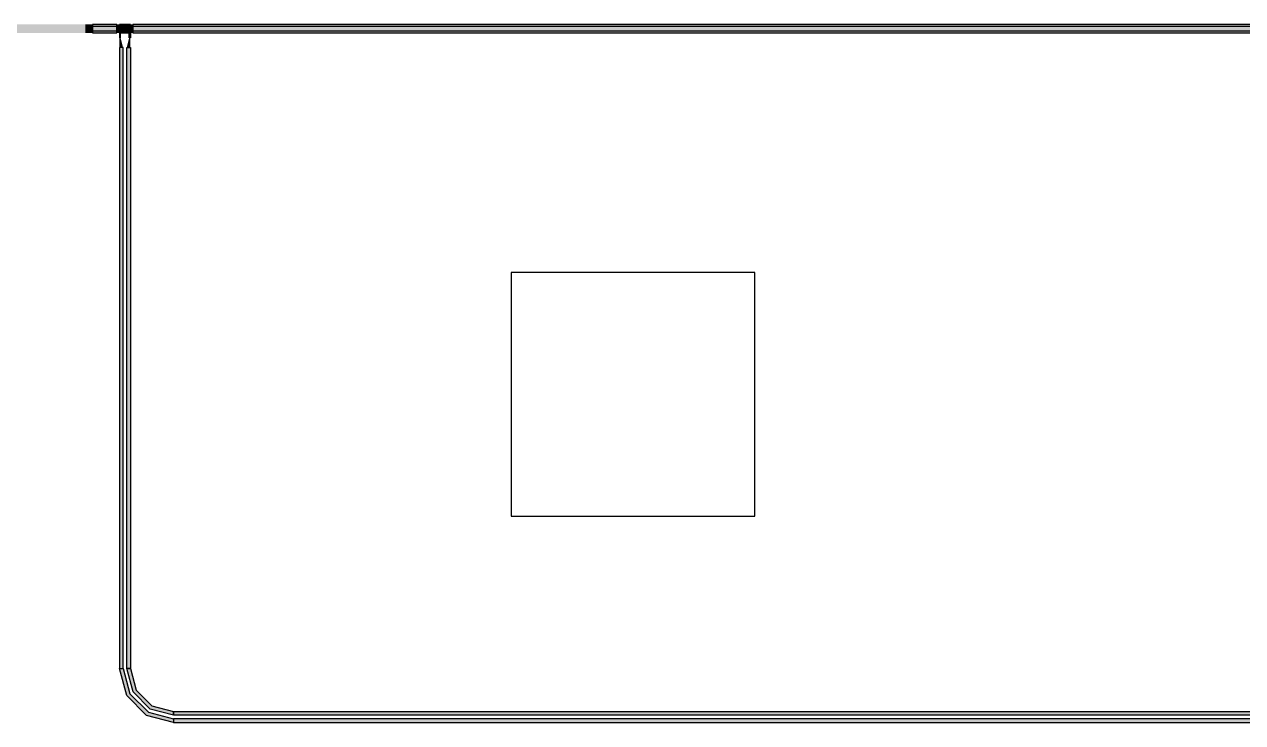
# Model space of a CAD drawing. Extents: x -200 to 7200, y -200 to 2100.
# Drawn here: x 5200.2 to 5700.2, y 665.2 to 951.8 of the extents above; entities that cross this region are included whole.
import ezdxf

# ---------------------------------------------------------------- set-up
doc = ezdxf.new("R2010")
doc.units = 0
doc.header["$MEASUREMENT"] = 0
doc.layers.get('0').update_dxf_attribs({"linetype": 'CONTINUOUS'})
for name, color, linetype in [('GAP', 1, 'CONTINUOUS'), ('PIN', 2, 'CONTINUOUS'), ('VIA', 3, 'CONTINUOUS')]:
    doc.layers.add(name, color=color, linetype=linetype)

# ---------------------------------------------------------------- blocks, each defined once
blk = doc.blocks.new('R2C1BGAP')
for points in [[(5238.24, 951.75), (5228.24, 951.75), (5228.24, 948.25), (5238.24, 948.25), (5238.24, 951.75)], [(5243.74, 951.75), (5239.24, 951.75), (5239.24, 948.25), (5243.74, 948.25), (5243.74, 951.75)], [(6175, 951.75), (5244.74, 951.75), (5244.74, 948.25), (6175, 948.25), (6175, 951.75)]]:
    blk.add_lwpolyline(points)
for points in [[(5225.24, 951.75), (5175.24, 951.75), (5225.24, 948.25), (5175.24, 948.25)], [(5228.24, 950), (5225.24, 950), (5228.24, 951.75), (5225.24, 951.75)], [(5228.24, 950), (5225.24, 950), (5228.24, 948.25), (5225.24, 948.25)], [(5238.24, 951.75), (5228.24, 951.75), (5238.24, 948.25), (5228.24, 948.25)], [(5239.24, 950), (5238.24, 950), (5239.24, 951.75), (5238.24, 951.75)], [(5239.24, 950), (5238.24, 950), (5239.24, 948.25), (5238.24, 948.25)], [(5243.74, 951.75), (5239.24, 951.75), (5243.74, 948.25), (5239.24, 948.25)], [(5244.74, 950), (5243.74, 950), (5244.74, 951.75), (5243.74, 951.75)], [(5244.74, 950), (5243.74, 950), (5244.74, 948.25), (5243.74, 948.25)], [(6175, 951.75), (5244.74, 951.75), (6175, 948.25), (5244.74, 948.25)]]:
    blk.add_solid(points)
blk = doc.blocks.new('R2C1BPIN')
for points in [[(5238.24, 950.9), (5228.24, 950.9), (5228.24, 949.1), (5238.24, 949.1), (5238.24, 950.9)], [(5243.74, 950.9), (5239.24, 950.9), (5239.24, 949.1), (5243.74, 949.1), (5243.74, 950.9)], [(6175, 950.9), (5244.74, 950.9), (5244.74, 949.1), (6175, 949.1), (6175, 950.9)]]:
    blk.add_lwpolyline(points)
for points in [[(5225.24, 950.35), (5175.24, 950.35), (5225.24, 951.25), (5175.24, 951.25)], [(5228.24, 950), (5225.24, 950), (5228.24, 950.9), (5225.24, 951.25)], [(5228.24, 950), (5225.24, 950), (5228.24, 949.1), (5225.24, 948.75)], [(5238.24, 950.9), (5228.24, 950.9), (5238.24, 949.1), (5228.24, 949.1)], [(5239.24, 950), (5238.24, 950), (5239.24, 950.9), (5238.24, 950.9)], [(5239.24, 950), (5238.24, 950), (5239.24, 949.1), (5238.24, 949.1)], [(5243.74, 950.9), (5239.24, 950.9), (5243.74, 949.1), (5239.24, 949.1)], [(5244.74, 950), (5243.74, 950), (5244.74, 950.9), (5243.74, 950.9)], [(5244.74, 950), (5243.74, 950), (5244.74, 949.1), (5243.74, 949.1)], [(6175, 950.9), (5244.74, 950.9), (6175, 949.1), (5244.74, 949.1)], [(5225.24, 949.65), (5175.24, 949.65), (5225.24, 948.75), (5175.24, 948.75)]]:
    blk.add_solid(points)
blk = doc.blocks.new('R2C1BVIA')
at = {"layer": 'VIA'}
blk.add_lwpolyline([(5400, 850), (5400, 750), (5500, 750), (5500, 850), (5400, 850)], dxfattribs=at)
blk = doc.blocks.new('R2C1B')
for points in [[(5239.74, 946.25), (5239.74, 948.25), (5239.24, 948.25), (5239.24, 946.25), (5239.74, 946.25)], [(5243.24, 946.25), (5243.24, 948.25), (5243.74, 948.25), (5243.74, 946.25), (5243.24, 946.25)], [(5240.74, 687.5), (5240.74, 942.25), (5239.24, 942.25), (5239.24, 687.5), (5240.74, 687.5)], [(5242.24, 687.5), (5242.24, 942.25), (5243.74, 942.25), (5243.74, 687.5), (5242.24, 687.5)], [(5261.49, 665.25), (5250.36, 668.23), (5242.22, 676.37), (5239.24, 687.5), (5240.74, 687.5), (5243.52, 677.12), (5251.11, 669.53), (5261.49, 666.75), (5261.49, 665.25)], [(5261.49, 668.25), (5251.86, 670.83), (5244.82, 677.87), (5242.24, 687.5), (5243.74, 687.5), (5246.11, 678.62), (5252.61, 672.13), (5261.49, 669.75), (5261.49, 668.25)], [(5980, 668.25), (5261.49, 668.25), (5261.49, 669.75), (5980, 669.75), (5980, 668.25)], [(5980, 666.75), (5261.49, 666.75), (5261.49, 665.25), (5980, 665.25), (5980, 666.75)]]:
    blk.add_lwpolyline(points)
for points in [[(5239.74, 946.25), (5239.74, 948.25), (5239.24, 946.25), (5239.24, 948.25)], [(5240.74, 942.25), (5239.74, 946.25), (5239.24, 942.25), (5239.24, 946.25)], [(5242.24, 942.25), (5243.24, 946.25), (5243.74, 942.25), (5243.74, 946.25)], [(5243.24, 946.25), (5243.24, 948.25), (5243.74, 946.25), (5243.74, 948.25)], [(5240.74, 687.5), (5240.74, 942.25), (5239.24, 687.5), (5239.24, 942.25)], [(5242.24, 687.5), (5242.24, 942.25), (5243.74, 687.5), (5243.74, 942.25)], [(5243.52, 677.12), (5242.22, 676.37), (5240.74, 687.5), (5239.24, 687.5)], [(5246.11, 678.62), (5244.82, 677.87), (5243.74, 687.5), (5242.24, 687.5)], [(5251.11, 669.53), (5250.36, 668.23), (5243.52, 677.12), (5242.22, 676.37)], [(5252.61, 672.13), (5251.86, 670.83), (5246.11, 678.62), (5244.82, 677.87)], [(5261.49, 669.75), (5261.49, 668.25), (5252.61, 672.13), (5251.86, 670.83)], [(5261.49, 666.75), (5261.49, 665.25), (5251.11, 669.53), (5250.36, 668.23)], [(5980, 668.25), (5261.49, 668.25), (5980, 669.75), (5261.49, 669.75)], [(5980, 666.75), (5261.49, 666.75), (5980, 665.25), (5261.49, 665.25)]]:
    blk.add_solid(points)

msp = doc.modelspace()

# ---------------------------------------------------------------- block references
msp.add_blockref('R2C1B', (0, 0))
at = {"layer": 'GAP'}
msp.add_blockref('R2C1BGAP', (0, 0), dxfattribs=at)
at = {"layer": 'PIN'}
msp.add_blockref('R2C1BPIN', (0, 0), dxfattribs=at)
at = {"layer": 'VIA'}
msp.add_blockref('R2C1BVIA', (0, 0), dxfattribs=at)

doc.saveas('drawing.dxf')
